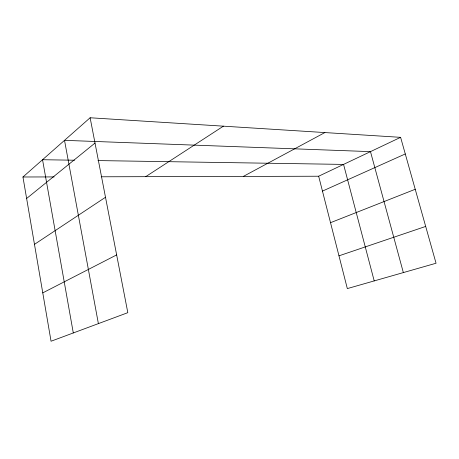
<?xml version="1.0" encoding="UTF-8"?>
<svg xmlns="http://www.w3.org/2000/svg" width="459" height="459" viewBox="0 0 459 459"><rect width="100%" height="100%" fill="white"/><g stroke="black" fill="none" stroke-linecap="round" stroke-linejoin="round"><path stroke-width="0.69" d="M90.125 117.768L127.82 312.671L51.047 341.232L22.95 176.996L90.125 117.768L400.604 137.339L436.05 263.242L347.331 288.591L318.661 176.222L101.244 176.79M26.628 198.477L95.019 143.059M34.471 244.349L105.501 197.267M145.692 176.675L223.407 126.168M243.322 176.417L324.886 132.565M42.773 292.871L116.649 254.906M318.661 176.222L400.604 137.339M322.459 191.105L405.28 153.954M330.514 222.69L415.229 189.28M338.971 255.829L425.688 226.43M22.95 176.996L54.168 176.916M74.513 160.22L42.544 159.721L73.297 332.953M97.945 160.581L343.561 164.408L374.211 280.914M403.352 272.589L370.482 151.631L64.518 140.345L98.387 323.624"/></g></svg>
